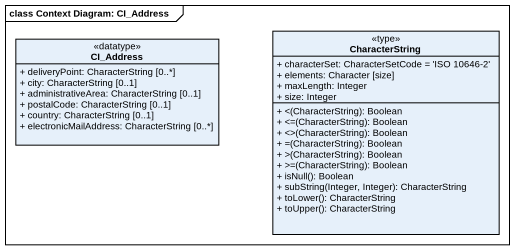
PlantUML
@startuml
mainframe class Context Diagram: CI_Address
hide circle
hide empty members
skinparam classAttributeIconSize 0
class CI_Address <<datatype>> {
  + deliveryPoint: CharacterString [0..*]
  + city: CharacterString [0..1]
  + administrativeArea: CharacterString [0..1]
  + postalCode: CharacterString [0..1]
  + country: CharacterString [0..1]
  + electronicMailAddress: CharacterString [0..*]
}
class CharacterString <<type>> {
  + characterSet: CharacterSetCode = 'ISO 10646-2'
  + elements: Character [size]
  + maxLength: Integer
  + size: Integer
  + <(CharacterString): Boolean
  + <=(CharacterString): Boolean
  + <>(CharacterString): Boolean
  + =(CharacterString): Boolean
  + >(CharacterString): Boolean
  + >=(CharacterString): Boolean
  + isNull(): Boolean
  + subString(Integer, Integer): CharacterString
  + toLower(): CharacterString
  + toUpper(): CharacterString
}
@enduml
